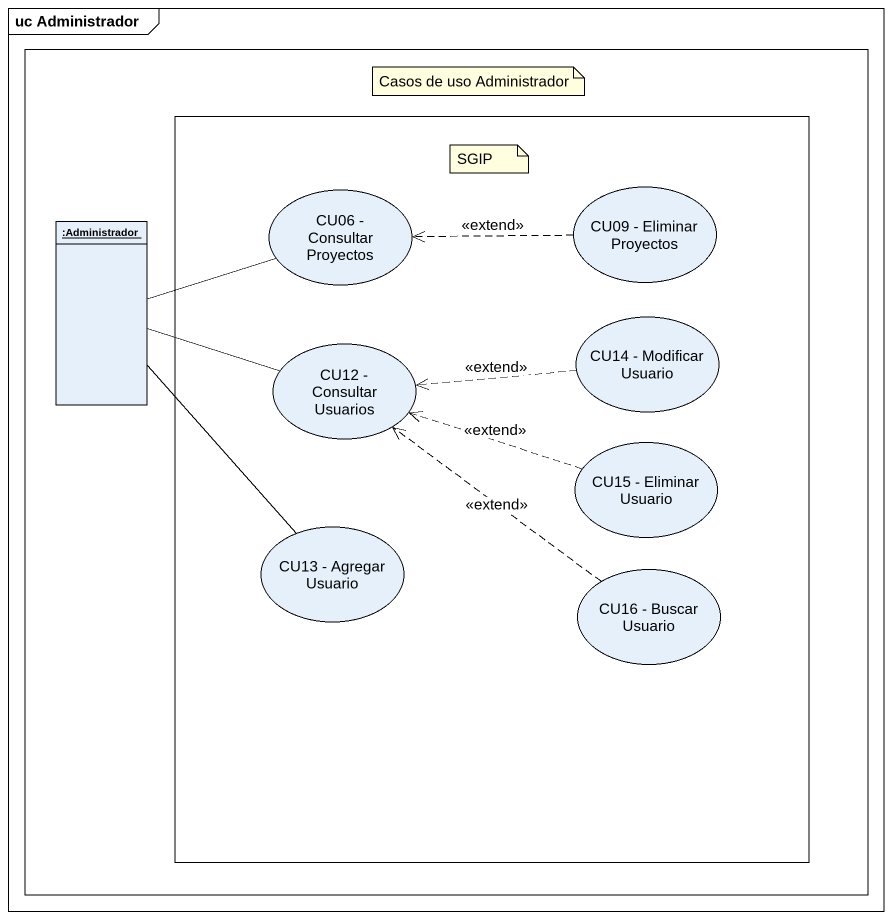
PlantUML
@startuml
mainframe uc Administrador
allowmixing
hide circle
hide empty members
rectangle " " as rectangle1 {
  rectangle " " as rectangle2 {
    usecase "CU06 - Consultar Proyectos" as CU06_Consultar_Proyectos
    usecase "CU09 - Eliminar Proyectos" as CU09_Eliminar_Proyectos
    usecase "CU14 - Modificar Usuario" as CU14_Modificar_Usuario
    usecase "CU12 - Consultar Usuarios" as CU12_Consultar_Usuarios
    usecase "CU15 - Eliminar Usuario" as CU15_Eliminar_Usuario
    usecase "CU13 - Agregar Usuario" as CU13_Agregar_Usuario
    usecase "CU16 - Buscar Usuario" as CU16_Buscar_Usuario
  }
  object ":Administrador" as Administrador
}
CU09_Eliminar_Proyectos .left.> CU06_Consultar_Proyectos : <<extend>>
Administrador -right- CU06_Consultar_Proyectos
Administrador -right- CU12_Consultar_Usuarios
Administrador -- CU13_Agregar_Usuario
CU14_Modificar_Usuario .left.> CU12_Consultar_Usuarios : <<extend>>
CU15_Eliminar_Usuario .left.> CU12_Consultar_Usuarios : <<extend>>
CU16_Buscar_Usuario .up.> CU12_Consultar_Usuarios : <<extend>>
note as N1
  Casos de uso Administrador
end note
note as N2
  SGIP
end note
@enduml
